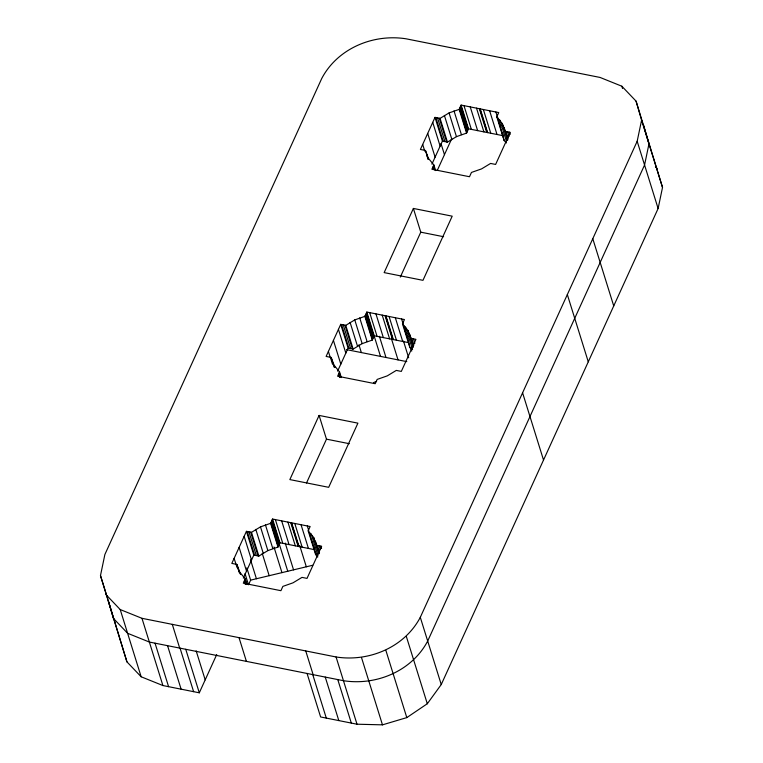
<?xml version="1.0" encoding="UTF-8"?>
<svg xmlns="http://www.w3.org/2000/svg" width="763" height="763" viewBox="0 0 763 763"><rect width="100%" height="100%" fill="white"/><g stroke="black" fill="none" stroke-linecap="round" stroke-linejoin="round"><path stroke-width="1.14" d="M216.721 654.568L199.296 692.804L162.91 685.546L141.155 676.781L126.925 661.845L100.478 575.579L104.884 554.491L321.757 78.446C337.589 48.403 373.117 33.658 405.992 38.789L600.09 77.454L621.845 86.219L636.075 101.155L662.522 187.421L658.116 208.509L441.243 684.554L427.299 703.744L406.803 717.601L382.473 724.85L357.008 724.211L320.613 716.962L307.06 673.462M105.981 594.615L120.211 609.551L141.966 618.316L336.073 656.981C368.939 662.112 404.476 647.367 420.299 617.324L637.172 141.279L641.588 120.192L636.075 101.155M317.856 556.904L315.586 554.539L308.195 530.81L310.14 526.527L272.544 519.04L270.588 523.323L260.479 526.88L251.466 532.336L246.43 531.334L231.818 563.409L236.864 564.41L238.972 571.191M411.391 349.139L409.874 347.566L402.483 323.836L404.438 319.554L366.831 312.057L364.876 316.349L354.766 319.907L345.763 325.362L340.727 324.351L326.116 356.435L331.152 357.437L334.06 367.127M506.441 142.958L504.171 140.583L496.78 116.853L498.735 112.571L461.129 105.084L459.173 109.376L449.064 112.924L440.06 118.379L435.015 117.378L420.403 149.453L425.449 150.464L428.262 159.496M243.321 578.116L253.821 555.063L246.43 531.334M337.608 371.142L348.119 348.081L340.727 324.351M431.906 164.159L442.406 141.107L435.015 117.378M319.087 415.425L289.854 479.584L328.681 487.319L357.904 423.15L319.087 415.425L326.478 439.154L306.507 482.998M413.384 208.442L384.151 272.61L422.969 280.336L452.201 216.177L413.384 208.442L420.775 232.171L400.308 277.083M236.864 564.41L239.811 572.24L245.276 578.898L243.311 583.19L280.918 590.686L282.873 586.394L292.992 582.837L301.995 577.391L307.022 578.392L321.643 546.308L316.616 545.307L313.66 537.467L308.195 530.81M331.152 357.437L334.108 365.267L339.564 371.915L337.608 376.216L375.205 383.703L377.17 379.411L387.28 375.863L396.293 370.408L401.319 371.409L415.93 339.335L410.914 338.333L407.957 330.493L402.483 323.836M425.449 150.464L428.396 158.294L433.861 164.942L431.896 169.243L469.503 176.73L471.458 172.438L481.577 168.89L490.59 163.435L495.616 164.436L510.228 132.361L505.201 131.36L502.245 123.52L496.78 116.853M246.802 567.863L250.626 580.138L248.5 584.801L245.028 573.652M437.256 170.473L451.658 138.847M253.821 555.063L258.857 556.065L267.87 550.609L277.98 547.052L279.935 542.76L272.544 519.04M348.119 348.081L353.155 349.082L362.158 343.636L372.268 340.079L374.223 335.787L366.831 312.057M442.406 141.107L447.452 142.109L456.455 136.653L466.565 133.105L468.52 128.813L461.129 105.084M315.586 554.539L315.892 553.871M409.874 347.566L409.13 343.503M504.171 140.583L499.193 122.967M250.626 580.138L312.706 565.269M468.52 128.813L503.275 135.738L502.216 132.342M374.223 335.787L408.987 342.711M279.935 542.76L314.69 549.684L312.229 541.778M420.775 232.171L443.608 236.721M346.536 349.626L406.784 361.624M326.478 439.154L349.311 443.694M655.436 166.725L657.019 168.385M641.588 120.192L662.522 187.421M621.845 86.219L622.551 88.479M637.172 141.279L658.116 208.509M592.784 238.714L613.729 305.944M567.338 294.585L588.273 361.815M509.446 132.199L510.142 134.46M507.719 131.856L509.121 136.377M505.993 131.513L508.101 138.294M504.057 127.316L507.929 139.743M502.245 123.52L507.529 140.468M499.813 120.01L506.498 141.479M495.883 112.008L500.814 127.822M489.627 110.759L497.018 134.488M483.37 109.51L490.762 133.239M480.232 108.89L487.624 132.609M479.851 108.804L487.242 132.533M479.355 108.718L486.746 132.447M476.513 108.146L483.895 131.875M470.246 106.896L477.628 130.626M463.98 105.647L471.362 129.376M460.823 105.752L468.215 129.481M460.146 107.23L467.538 130.959M459.479 108.699L466.87 132.428M459.173 109.376L466.565 133.105M454.014 110.902L461.405 134.631M449.064 112.924L456.455 136.653M444.39 115.432L451.782 139.162M440.06 118.379L447.452 142.109M439.269 118.227L446.66 141.956M437.542 117.883L444.924 141.603M522.588 392.811L543.523 460.041M435.807 117.531L443.198 141.26M440.985 143.511L444.457 154.66M432.735 122.385L440.127 146.114M427.709 133.42L435.101 157.149M433.861 164.942L435.616 170.588M433.556 165.609L434.958 170.13M432.879 167.087L433.584 169.348M426.593 154.498L428.005 159.019M422.692 144.445L424.8 151.227M413.422 338.839L414.834 343.35M411.696 338.495L413.813 345.267M409.76 334.289L413.279 345.591M410.914 338.333L413.374 346.24M407.957 330.493L413.231 347.442M405.515 326.993L412.554 349.588M401.596 318.982L408.634 341.586M410.675 347.756L411.724 351.104M404.552 328.815L407.719 338.982M403.474 341.09L408.682 357.818M395.329 317.732L402.721 341.462M389.073 316.492L396.464 340.222M385.935 315.863L393.326 339.592M385.553 315.787L392.945 339.516M385.067 315.691L392.449 339.421M391.429 338.686L398.028 359.888M382.215 315.119L389.607 338.848M375.949 313.879L383.341 337.599M379.392 336.292L385.992 357.485M369.683 312.63L377.075 336.359M373.918 335.205L380.518 356.397M366.526 312.725L373.918 336.454M365.858 314.203L373.25 337.933M365.181 315.682L372.573 339.411M364.876 316.349L372.268 340.079M359.716 317.875L367.108 341.605M354.766 319.907L362.158 343.636M358.925 344.771L361.357 352.573M350.093 322.406L357.485 346.135M345.763 325.362L353.155 349.082M344.981 325.2L352.363 348.929M343.245 324.857L350.637 348.586M341.509 324.513L348.901 348.243M338.438 329.368L345.83 353.097M420.299 617.324L441.243 684.554M333.421 340.393L340.813 364.123M339.564 371.915L341.328 377.571M339.258 372.592L340.67 377.113M338.581 374.07L339.64 377.456M334.108 365.267L334.814 367.528M330.713 358.41L332.477 364.056M328.395 351.419L330.15 357.065M406.355 636.514L427.299 703.744M385.868 650.372L406.803 717.601M361.528 657.62L382.473 724.85M320.851 546.155L321.557 548.416M319.125 545.812L320.183 549.198M317.408 545.469L319.516 552.25M315.472 541.272L319.335 553.7M313.66 537.467L318.591 553.289M311.228 533.966L317.913 555.435M307.298 525.955L308.71 530.476M315.272 551.468L317.007 557.047M309.206 532.402L312.372 542.569M313.774 547.09L315.539 552.736M301.042 524.715L308.433 548.444M294.776 523.466L302.167 547.195M336.073 656.981L357.008 724.211M299.725 545.602L306.325 566.795M291.647 522.836L299.039 546.566M291.266 522.76L298.657 546.489M290.77 522.665L298.161 546.394M337.771 679.575L351.323 723.086M287.918 522.102L295.31 545.831M281.652 520.852L289.043 544.582M285.219 543.084L293.555 569.856M325.257 677.086L338.81 720.587M275.386 519.603L282.777 543.332M272.238 519.708L279.63 543.437M279.067 543.351L287.756 571.239M271.561 521.177L278.953 544.906M270.894 522.655L278.285 546.384M270.588 523.323L277.98 547.052M273.965 546.976L281.957 572.631M305.744 650.944L313.135 674.673M312.744 674.597L326.297 718.097M265.429 524.849L272.82 548.578M260.479 526.88L267.87 550.609M255.805 529.388L263.197 553.118M262.243 553.385L269.186 575.693M251.466 532.336L258.857 556.065M250.684 532.173L258.075 555.903M248.948 531.83L256.339 555.559M247.222 531.487L254.613 555.216M244.15 536.341L251.542 560.071M250.522 559.784L256.425 578.745M239.124 547.367L246.516 571.096M245.276 578.898L247.031 584.544M244.961 579.565L246.373 584.086M244.294 581.044L245.352 584.429M239.811 572.24L240.517 574.501M238.008 568.454L239.42 572.965M234.098 558.392L237.131 567.643M239.019 637.649L246.411 661.378M196.158 650.858L205.19 679.862M185.752 649.294L199.296 692.804M180.058 648.168L193.611 691.669M172.295 624.363L179.686 648.092M167.555 645.67L181.108 689.17M155.042 643.18L168.594 686.681M141.966 618.316L162.91 685.546M120.211 609.551L141.155 676.781M100.478 575.579L107.869 599.308M643.467 124.874L648.97 143.921L644.563 165.008L427.69 641.054C411.867 671.097 376.331 685.842 343.464 680.71L149.357 642.045L127.602 633.28L113.372 618.345L108.193 600.433L126.925 661.845M373.546 382.644A47.02 36.7 -17.3 0 1 376.598 381.309"/></g></svg>
